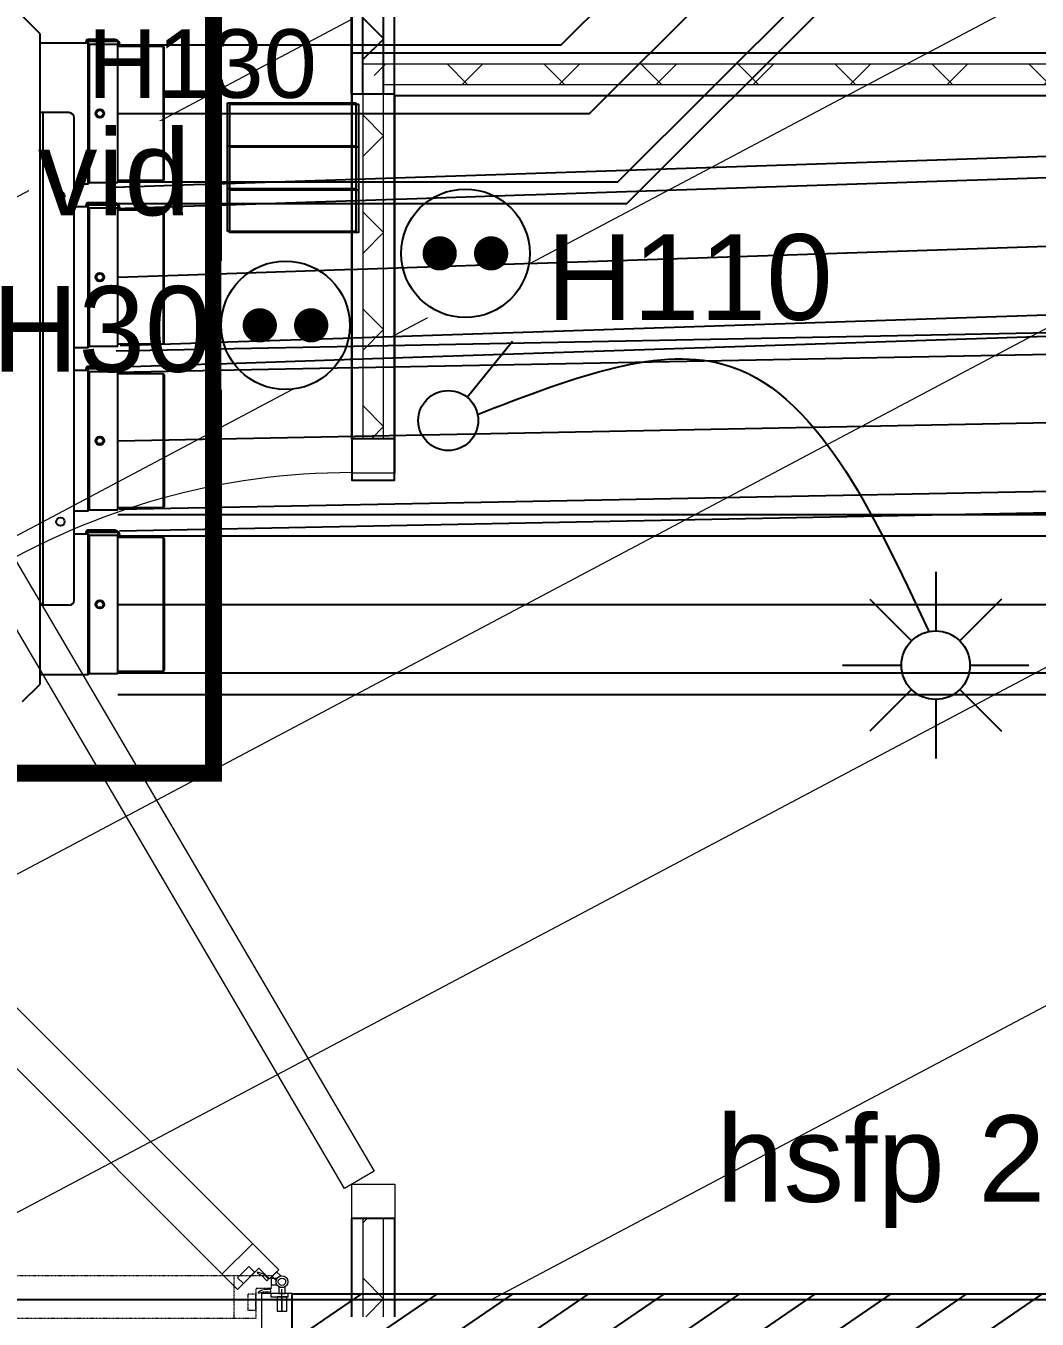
# Model space of a CAD drawing. Header units: millimetres. Extents: x 522027 to 600964, y -380282 to -298602.
# Drawn here: x 585552 to 586731, y -342659 to -341149 of the extents above; entities that cross this region are included whole.
import ezdxf

# ---------------------------------------------------------------- set-up
doc = ezdxf.new("R2010")
doc.units = ezdxf.units.MM
doc.set_wipeout_variables(frame=1)
doc.linetypes.add('Style de ligne -16', pattern=[0.192476, 0.123031, -0.069444])
for name, color, linetype in [('3-BAT C-Niveau -2', 7, 'Continuous'), ('prlm-CHAUFF', 4, 'Continuous'), ('prlm-ELEC-CFA', 1, 'Continuous'), ('prlm-MOD', 64, 'Continuous')]:
    doc.layers.add(name, color=color, linetype=linetype)
doc.layers.add('faux plafond', color=9, linetype='Continuous', lineweight=15)
doc.layers.add('prlm-ELEC-CFO', color=1, linetype='Continuous', lineweight=25)
doc.styles.add('Arial', font='arial.ttf')
doc.styles.add('Helvetica', font='arial.ttf')

# ---------------------------------------------------------------- blocks, each defined once
blk = doc.blocks.new('hsfp 2.15')
at = {"color": 7, "insert": (0, -0.78), "char_height": 10.087, "attachment_point": 2, "line_spacing_factor": 0.834288, "style": 'Helvetica'}
blk.add_mtext('hsfp 2,15', dxfattribs=at)
blk = doc.blocks.new('xi.PCHD')
at = {"color": 0, "lineweight": 5}
blk.add_wipeout([(-7.5, -7.5), (7.5, -7.5), (7.5, 7.5), (-7.5, 7.5)], dxfattribs=at).dxf.layer = 'prlm-ELEC-CFO'
at = {"layer": 'prlm-ELEC-CFO', "color": 0, "linetype": 'ByBlock', "lineweight": 5, "const_width": 2}
for points in [[(-4, 0, 1), (-2, 0, 1)], [(2, 0, 1), (4, 0, 1)]]:
    blk.add_lwpolyline(points, format="xyb", close=True, dxfattribs=at)
at = {"layer": 'prlm-ELEC-CFO', "color": 0, "linetype": 'ByBlock', "lineweight": -2}
blk.add_circle((0, 0), 7.5, dxfattribs=at)
blk = doc.blocks.new('xi.SA')
at = {"layer": 'prlm-ELEC-CFO', "color": 0}
blk.add_lwpolyline([(0.2, -1.28), (5.5, 5.28)], dxfattribs=at)
blk.add_circle((-2, -4), 3.5, dxfattribs=at)
blk = doc.blocks.new('xi.SPOT')
at = {"color": 0, "lineweight": 5}
blk.add_wipeout([(-4, 0), (-2.83, -2.83), (0, -4), (2.83, -2.83), (4, 0), (2.83, 2.83), (0, 4), (-2.83, 2.83)], dxfattribs=at).dxf.layer = 'prlm-ELEC-CFO'
at = {"layer": 'prlm-ELEC-CFO', "color": 0, "linetype": 'ByBlock', "lineweight": -2, "flags": 128}
for points in [[(0, 10.88), (0, 4)], [(-7.69, 7.69), (-2.83, 2.83)], [(7.69, 7.69), (2.83, 2.83)], [(-10.88, 0), (-4, 0)], [(4, 0), (10.88, 0)], [(-2.83, -2.83), (-7.69, -7.69)], [(2.83, -2.83), (7.69, -7.69)], [(0, -4), (0, -10.88)]]:
    blk.add_lwpolyline(points, dxfattribs=at)
at = {"layer": 'prlm-ELEC-CFO', "color": 0, "linetype": 'ByBlock', "lineweight": -2}
blk.add_circle((0, 0), 4, dxfattribs=at)
blk = doc.blocks.new('xi.PC')
at = {"color": 0, "lineweight": 5}
blk.add_wipeout([(-7.5, -7.5), (7.5, -7.5), (7.5, 7.5), (-7.5, 7.5)], dxfattribs=at).dxf.layer = 'prlm-ELEC-CFO'
at = {"layer": 'prlm-ELEC-CFO', "color": 0, "linetype": 'ByBlock', "lineweight": 5, "const_width": 2}
for points in [[(-4, 0, 1), (-2, 0, 1)], [(2, 0, 1), (4, 0, 1)]]:
    blk.add_lwpolyline(points, format="xyb", close=True, dxfattribs=at)
at = {"layer": 'prlm-ELEC-CFO', "color": 0, "linetype": 'ByBlock', "lineweight": -2}
blk.add_circle((0, 0), 7.5, dxfattribs=at)
blk = doc.blocks.new('xi.VID')
at = {"layer": 'prlm-ELEC-CFA', "color": 0, "linetype": 'ByBlock', "lineweight": -2, "flags": 128}
blk.add_lwpolyline([(-7.5, 7.5), (7.5, 7.5), (7.5, -7.5), (-7.5, -7.5)], close=True, dxfattribs=at)
at = {"layer": 'prlm-ELEC-CFA', "color": 0}
for points in [[(-7.5, 2.5), (7.5, 2.5)], [(-7.5, -2.5), (7.5, -2.5)]]:
    blk.add_lwpolyline(points, dxfattribs=at)

msp = doc.modelspace()

# ---------------------------------------------------------------- hatches: boundary and pattern name
h = msp.add_hatch()
h.set_pattern_fill('02_ISOLANT', color=256, scale=10, angle=90, style=0, pattern_type=2)
h.set_pattern_definition([(134.999993, (505019.33, 142779.7), (-56.568549, -56.568536), []), (224.999993, (505019.33, 142779.7), (-56.568536, 56.568549), [])])
h.paths.add_polyline_path([(585944.6, -341228.6), (585968.6, -341228.6), (585968.6, -340510.6), (585944.6, -340510.6)])
at = {"linetype": 'Continuous', "lineweight": 5, "true_color": 0x808080}
h = msp.add_hatch(dxfattribs=at)
h.set_pattern_fill('02_ISOLANT', color=8, scale=10, angle=-179.9955, style=0, pattern_type=2)
h.set_pattern_definition([(225.004523, (505019.33, 142779.7), (56.573008, -56.564077), []), (315.004523, (505019.33, 142779.7), (-56.564077, -56.573008), [])])
h.paths.add_polyline_path([(587709.1, -341217.7), (587742.7, -341193.7), (585944.9, -341193.8), (585968.9, -341217.8)])
h = msp.add_hatch(dxfattribs=at)
h.set_pattern_fill('02_ISOLANT', color=8, scale=10, angle=90, style=0, pattern_type=2)
h.set_pattern_definition([(134.999993, (505019.33, 142779.7), (-56.568549, -56.568536), []), (224.999993, (505019.33, 142779.7), (-56.568536, 56.568549), [])])
h.paths.add_polyline_path([(585944.9, -341631), (585968.9, -341631), (585968.9, -341217.8), (585944.9, -341193.8)])
h = msp.add_hatch(dxfattribs=at)
h.set_pattern_fill('02_ISOLANT', color=8, scale=10, angle=90, style=0, pattern_type=2)
h.set_pattern_definition([(134.999993, (505019.33, 142779.7), (-56.568549, -56.568536), []), (224.999993, (505019.33, 142779.7), (-56.568536, 56.568549), [])])
h.paths.add_polyline_path([(585944.9, -342655.7), (585968.9, -342655.7), (585968.9, -342541), (585944.9, -342541)])
at = {"layer": '3-BAT C-Niveau -2'}
h = msp.add_hatch(dxfattribs=at)
h.set_pattern_fill('MURS MACONNERIE-2', color=256, scale=10, angle=-10.7236, style=0, pattern_type=2)
h.set_pattern_definition([(34.276399, (505201.977, 142745.115), (-23.42441, 44.173488), [])])
h.paths.add_polyline_path([(585862.3, -342629.2), (585862.3, -342809.2), (587324.3, -342809.2), (587504.3, -342629.2)])
at = {"layer": 'faux plafond'}
h = msp.add_hatch(dxfattribs=at)
h.set_pattern_fill('BA 13', color=9, scale=10, angle=-10.7236, style=0, pattern_type=2)
h.set_pattern_definition([(207.93621, (505019.33, 142779.7), (-142.2261, 319.79952), [])])
h.paths.add_polyline_path([(584443.9, -340053.6), (582793.6, -340053.6), (582794, -340873.6), (582244, -340875.1), (582243.6, -342635.8), (587297.2, -342635.8), (587297.2, -341180.7), (588123.4, -341180.7), (588123.4, -340510.6), (584494.4, -340510.6), (584493.9, -341011.5), (584444.6, -341011.5)])
h.paths.add_polyline_path([(584444, -341981.2), (584444, -341881.5), (584494, -341881.5), (584494, -341981.2)])
h.paths.add_polyline_path([(585931.9, -340510.6), (585932, -341679.2), (585981.7, -341679.2), (585981.6, -340510.6)])

# ---------------------------------------------------------------- linework, layer by layer
for p, q in [((585931.6, -341228.6), (585931.6, -340510.6)), ((585931.6, -341228.6), (585931.6, -340510.6)), ((585944.6, -341228.6), (585944.6, -340510.6)), ((585944.6, -341228.6), (585944.6, -340510.6)), ((585968.6, -341228.6), (585968.6, -340510.6)), ((585968.6, -341228.6), (585968.6, -340510.6)), ((585981.6, -341228.6), (585981.6, -340510.6)), ((585981.6, -341228.6), (585931.6, -341228.6))]:
    msp.add_line(p, q)
at = {"color": 7, "linetype": 'Continuous', "lineweight": 25}
for p, q in [((587760.9, -341180.7), (585931.9, -341180.9)), ((585931.9, -341631), (585931.9, -341180.9)), ((587690.9, -341230.7), (585981.9, -341230.8)), ((585981.9, -341631), (585981.9, -341230.8)), ((585981.9, -341631), (585931.9, -341631)), ((585981.9, -342541), (585931.9, -342541)), ((585931.9, -342655.7), (585931.9, -342541)), ((585981.9, -342655.7), (585981.9, -342541))]:
    msp.add_line(p, q, dxfattribs=at)
at = {"color": 7, "linetype": 'Continuous', "lineweight": 5}
for p, q in [((585931.9, -341631), (585931.9, -341180.9)), ((587742.7, -341193.7), (585944.9, -341193.8)), ((587742.7, -341193.7), (585944.9, -341193.8)), ((585944.9, -341631), (585944.9, -341193.8)), ((585944.9, -341631), (585944.9, -341193.8)), ((587709.1, -341217.7), (585968.9, -341217.8)), ((587709.1, -341217.7), (585968.9, -341217.8)), ((585968.9, -341631), (585968.9, -341217.8)), ((585968.9, -341631), (585968.9, -341217.8)), ((587690.9, -341230.7), (585981.9, -341230.8)), ((585931.9, -342655.7), (585931.9, -342541)), ((585944.9, -342655.7), (585944.9, -342541)), ((585944.9, -342655.7), (585944.9, -342541)), ((585968.9, -342655.7), (585968.9, -342541)), ((585968.9, -342655.7), (585968.9, -342541)), ((585857.4, -342628.7), (585837.2, -342628.7)), ((585837.2, -342628.7), (585837.2, -342632.4)), ((585837.2, -342632.4), (585857.4, -342632.4)), ((585850.3, -342632.4), (585844.6, -342632.4)), ((585844.6, -342632.4), (585844.6, -342649.3)), ((585850.3, -342632.4), (585850.3, -342623.6)), ((585856, -342632.4), (585850.3, -342632.4)), ((585850.3, -342632.4), (585850.3, -342649.3)), ((585850.3, -342649.3), (585850.3, -342632.4)), ((585856, -342649.3), (585856, -342632.4)), ((585857.4, -342632.4), (585857.4, -342628.7)), ((585844.6, -342649.3), (585850.3, -342649.3)), ((585850.3, -342649.3), (585856, -342649.3))]:
    msp.add_line(p, q, dxfattribs=at)
at = {"color": 7, "linetype": 'Continuous', "lineweight": 13}
for p, q in [((585170.3, -341924.8), (585846.5, -342601)), ((585798.5, -342623.8), (585147.5, -341972.8)), ((585823.3, -342599), (585798.5, -342623.8)), ((585835.9, -342611.6), (585823.3, -342599)), ((585846.5, -342601), (585835.9, -342611.6)), ((585862.3, -342628.7), (585826.6, -342628.7)), ((585826.6, -342628.7), (585826.6, -342676.8)), ((585862.3, -342808.7), (585862.3, -342628.7))]:
    msp.add_line(p, q, dxfattribs=at)
at = {"color": 7, "linetype": 'Continuous', "lineweight": 18}
for p, q in [((585780.6, -342605.8), (585815.9, -342570.5)), ((585811.8, -342597.2), (585798.6, -342610.4)), ((585805.3, -342617), (585818.4, -342603.9)), ((585818.4, -342603.9), (585811.8, -342597.2)), ((585821.9, -342603.8), (585821.3, -342604.9)), ((585821.3, -342605), (585826.7, -342607.8)), ((585829, -342606.2), (585821.9, -342603.8)), ((585826.7, -342607.8), (585832.7, -342613.9)), ((585834.7, -342611.9), (585829, -342606.2)), ((585798.6, -342610.4), (585805.3, -342617)), ((585832.7, -342613.9), (585834.7, -342611.9))]:
    msp.add_line(p, q, dxfattribs=at)
at = {"color": 8, "linetype": 'Style de ligne -16', "lineweight": 18, "true_color": 0x808080}
for p, q in [((584881.5, -342607.8), (585837.8, -342607.8)), ((585794.6, -342657.8), (585794.6, -342607.8)), ((585837.8, -342607.8), (585837.8, -342622.8)), ((585837.8, -342622.8), (585820, -342622.8)), ((585820, -342622.8), (585820, -342657.8)), ((585820, -342629.6), (585810.6, -342629.6)), ((585810.6, -342629.6), (585810.6, -342648.2)), ((585820, -342648.2), (585820, -342629.6)), ((585829.1, -342623.8), (585822.4, -342627.2)), ((585822.4, -342627.2), (585822.8, -342628.4)), ((585822.8, -342628.4), (585828.6, -342626.6)), ((585828.6, -342626.6), (585837.2, -342626.6)), ((585837.2, -342623.8), (585829.1, -342623.8)), ((585837.2, -342626.6), (585837.2, -342623.8)), ((585810.6, -342648.2), (585820, -342648.2)), ((585820, -342657.8), (584899.3, -342657.8))]:
    msp.add_line(p, q, dxfattribs=at)
at = {"ltscale": 50.8, "flags": 128}
for points in [[(584443.9, -340053.6), (582793.6, -340053.6), (582794, -340873.6), (582244, -340875.1), (582243.6, -342635.8), (587297.2, -342635.8), (587297.2, -341180.7), (588123.4, -341180.7), (588123.4, -340510.6), (584494.4, -340510.6), (584493.9, -341011.5), (584444.6, -341011.5)], [(585931.9, -340510.6), (585932, -341679.2), (585981.7, -341679.2), (585981.6, -340510.6)]]:
    msp.add_lwpolyline(points, close=True, dxfattribs=at)
at = {"color": 7, "linetype": 'Continuous', "lineweight": 13, "flags": 128}
for points in [[(585931.9, -341671), (585931.9, -341631), (585981.9, -341631), (585981.9, -341671)], [(585923.2, -342506.1), (585503.3, -341790.1), (585537.8, -341769.9), (585957.7, -342485.8)], [(585931.9, -342541), (585931.9, -342501), (585981.9, -342501), (585981.9, -342541)]]:
    msp.add_lwpolyline(points, close=True, dxfattribs=at)
at = {"color": 7, "linetype": 'Continuous', "lineweight": 5, "flags": 128}
for points in [[(585838.8, -342608.6), (585843.5, -342613.4, -0.143165), (585845.4, -342610, -0.143165), (585848.8, -342608.1), (585844.1, -342603.4)], [(585837.8, -342618.6), (585844.5, -342618.6, -0.143165), (585843.4, -342614.9, -0.143165), (585844.5, -342611.1), (585837.8, -342611.1)], [(585854, -342628.7), (585854, -342620.7, -0.143165), (585850.3, -342621.7, -0.143165), (585846.6, -342620.7), (585846.6, -342628.7)]]:
    msp.add_lwpolyline(points, format="xyb", close=True, dxfattribs=at)
at = {"color": 7, "linetype": 'Continuous', "lineweight": 5}
for radius in [6.89, 4.29]:
    msp.add_circle((585850.3, -342614.9), radius, dxfattribs=at)
msp.add_arc((585931.9, -342501), 830.5, 90, 121.0831, dxfattribs=at)
at = {"layer": '3-BAT C-Niveau -2'}
for p, q in [((585862.3, -342629.2), (587504.3, -342629.2)), ((585862.3, -342629.2), (587504.3, -342629.2)), ((585862.3, -342809.2), (585862.3, -342629.2))]:
    msp.add_line(p, q, dxfattribs=at)
at = {"layer": 'prlm-CHAUFF'}
for p, q in [((586176, -341171.3), (586582.9, -340764.4)), ((586209.2, -341251.3), (586616, -340844.4)), ((586242.3, -341331.3), (586649.2, -340924.4)), ((586252.7, -341356.3), (586659.5, -340949.4)), ((585658.8, -341171.3), (586176, -341171.3)), ((585658.8, -341251.3), (586209.2, -341251.3)), ((585658.8, -341633.3), (587922.4, -341589.3)), ((585660.4, -341713.3), (587924, -341669.3)), ((585660.8, -341738.3), (587924.5, -341694.3)), ((585658.8, -341719.3), (587922.4, -341719.3)), ((585658.8, -341744.3), (587922.4, -341744.3))]:
    msp.add_line(p, q, dxfattribs=at)
at = {"layer": 'prlm-CHAUFF', "ltscale": 50}
for p, q in [((585567.8, -341157.8), (585547.8, -341137.8)), ((585624.3, -341169.3), (585567.8, -341169.3)), ((585658.8, -341166.7), (585621.8, -341166.7)), ((585621.8, -341169.3), (585621.8, -341166.8)), ((585653.8, -341164.8), (585623.8, -341164.8)), ((585658.8, -341167.3), (585624.3, -341167.3)), ((585624.3, -341167.5), (585624.3, -341167.3)), ((585624.3, -341169.3), (585624.3, -341167.5)), ((585658.8, -341167.5), (585624.3, -341167.5)), ((585625.8, -341170.8), (585624.3, -341169.3)), ((585658.8, -341170.8), (585625.8, -341170.8)), ((585633.5, -341167.5), (585633.5, -341167.3)), ((585634.5, -341167.3), (585634.5, -341167.5)), ((585635, -341167.5), (585635, -341167.3)), ((585638.5, -341167.3), (585638.5, -341167.5)), ((585642.3, -341167.5), (585642.3, -341167.3)), ((585645.8, -341167.3), (585645.8, -341167.5)), ((585658.8, -341166.7), (585658.8, -341170.8)), ((585711.8, -341173.3), (585658.8, -341173.3)), ((585661.3, -341171.8), (585661.3, -341173.3)), ((585571.8, -341250.3), (585567.8, -341250.3)), ((585601.8, -341250.3), (585571.8, -341250.3)), ((585658.8, -341520.3), (585711.8, -341520.3)), ((585607.8, -341524.3), (585624.3, -341524.3)), ((585624.3, -341524.3), (585625.8, -341522.8)), ((585625.8, -341522.8), (585658.8, -341522.8)), ((585658.8, -341548.7), (585621.8, -341548.7)), ((585621.8, -341551.3), (585621.8, -341548.8)), ((585653.8, -341546.8), (585623.8, -341546.8)), ((585658.8, -341549.3), (585624.3, -341549.3)), ((585624.3, -341549.5), (585624.3, -341549.3)), ((585624.3, -341551.3), (585624.3, -341549.5)), ((585658.8, -341549.5), (585624.3, -341549.5)), ((585633.5, -341549.5), (585633.5, -341549.3)), ((585634.5, -341549.3), (585634.5, -341549.5)), ((585635, -341549.5), (585635, -341549.3)), ((585638.5, -341549.3), (585638.5, -341549.5)), ((585642.3, -341549.5), (585642.3, -341549.3)), ((585645.8, -341549.3), (585645.8, -341549.5)), ((585658.8, -341548.7), (585658.8, -341552.8)), ((585624.3, -341551.3), (585607.8, -341551.3)), ((585624.3, -341715.3), (585624.3, -341551.3)), ((585625.8, -341552.8), (585624.3, -341551.3)), ((585625.8, -341713.8), (585625.8, -341552.8)), ((585658.8, -341552.8), (585625.8, -341552.8)), ((585658.8, -341713.8), (585658.8, -341552.8)), ((585711.8, -341555.3), (585658.8, -341555.3)), ((585661.3, -341553.8), (585661.3, -341555.3)), ((585711.8, -341555.3), (585711.8, -341711.3)), ((585712.8, -341556.3), (585712.8, -341710.3)), ((585607.8, -341715.3), (585624.3, -341715.3)), ((585624.3, -341715.3), (585625.8, -341713.8)), ((585625.8, -341713.8), (585658.8, -341713.8)), ((585658.8, -341711.3), (585711.8, -341711.3)), ((585624.3, -341742.3), (585607.8, -341742.3)), ((585658.8, -341739.7), (585621.8, -341739.7)), ((585621.8, -341742.3), (585621.8, -341739.8)), ((585653.8, -341737.8), (585623.8, -341737.8)), ((585658.8, -341740.3), (585624.3, -341740.3)), ((585624.3, -341740.5), (585624.3, -341740.3)), ((585624.3, -341742.3), (585624.3, -341740.5)), ((585658.8, -341740.5), (585624.3, -341740.5)), ((585624.3, -341906.3), (585624.3, -341742.3)), ((585625.8, -341743.8), (585624.3, -341742.3)), ((585625.8, -341904.8), (585625.8, -341743.8)), ((585658.8, -341743.8), (585625.8, -341743.8)), ((585633.5, -341740.5), (585633.5, -341740.3)), ((585634.5, -341740.3), (585634.5, -341740.5)), ((585635, -341740.5), (585635, -341740.3)), ((585638.5, -341740.3), (585638.5, -341740.5)), ((585642.3, -341740.5), (585642.3, -341740.3)), ((585645.8, -341740.3), (585645.8, -341740.5)), ((585658.8, -341739.7), (585658.8, -341743.8)), ((585658.8, -341904.8), (585658.8, -341743.8)), ((585711.8, -341746.3), (585658.8, -341746.3)), ((585661.3, -341744.8), (585661.3, -341746.3)), ((585711.8, -341746.3), (585711.8, -341902.3)), ((585712.8, -341747.3), (585712.8, -341901.3)), ((585571.8, -341825.3), (585567.8, -341825.3)), ((585601.8, -341825.3), (585571.8, -341825.3)), ((585567.8, -341906.3), (585624.3, -341906.3)), ((585624.3, -341906.3), (585625.8, -341904.8)), ((585625.8, -341904.8), (585658.8, -341904.8)), ((585658.8, -341902.3), (585711.8, -341902.3)), ((585547.8, -341937.8), (585567.8, -341917.8))]:
    msp.add_line(p, q, dxfattribs=at)
for centre, radius in [((585637.8, -341442.3), 5), ((585637.8, -341442.3), 4.8), ((585637.8, -341442.3), 3.8), ((585637.8, -341633.3), 5), ((585637.8, -341633.3), 4.8), ((585637.8, -341633.3), 3.8), ((585591.8, -341727.8), 5), ((585637.8, -341824.3), 5), ((585637.8, -341824.3), 4.8), ((585637.8, -341824.3), 3.8)]:
    msp.add_circle(centre, radius, dxfattribs=at)
for centre, radius, start, end in [((585623.8, -341166.8), 2, 90, 178.3239), ((585623.8, -341166.8), 2, 178.3239, 180), ((585654, -341172.5), 7.76, 48.5248, 91.7675), ((585654.3, -341171.8), 7, 0, 46.2731), ((585711.8, -341174.3), 1, 0, 90), ((585711.8, -341519.3), 1, 270, 0), ((585623.8, -341548.8), 2, 90, 178.3239), ((585623.8, -341548.8), 2, 178.3239, 180), ((585654, -341554.5), 7.76, 48.5248, 91.7675), ((585654.3, -341553.8), 7, 0, 46.2731), ((585711.8, -341556.3), 1, 0, 90), ((585711.8, -341710.3), 1, 270, 0), ((585623.8, -341739.8), 2, 90, 178.3239), ((585623.8, -341739.8), 2, 178.3239, 180), ((585654, -341745.5), 7.76, 48.5248, 91.7675), ((585654.3, -341744.8), 7, 0, 46.2731), ((585711.8, -341747.3), 1, 0, 90), ((585601.8, -341819.3), 6, 270, 0), ((585711.8, -341901.3), 1, 270, 0)]:
    msp.add_arc(centre, radius, start, end, dxfattribs=at)
for centre, major_axis, ratio, start_param, end_param in [((585647.6, -341179.8), (0, 12.5), 0.146694, 0, 0.179125), ((585647.6, -341171.8), (0, 4.5), 0.974723, 5.983927, 6.283185), ((585651.2, -341171.8), (0, 4.5), 0.974723, 5.983927, 6.283185), ((585647.6, -341561.8), (0, 12.5), 0.146694, 0, 0.179125), ((585647.6, -341553.8), (0, 4.5), 0.974723, 5.983927, 6.283185), ((585651.2, -341553.8), (0, 4.5), 0.974723, 5.983927, 6.283185), ((585647.6, -341752.8), (0, 12.5), 0.146694, 0, 0.179125), ((585647.6, -341744.8), (0, 4.5), 0.974723, 5.983927, 6.283185), ((585651.2, -341744.8), (0, 4.5), 0.974723, 5.983927, 6.283185)]:
    msp.add_ellipse(centre, major_axis=major_axis, ratio=ratio, start_param=start_param, end_param=end_param, dxfattribs=at)
for points in [[(585655.5, -341167.5), (585655.4, -341167.4), (585655.3, -341167.4), (585654.8, -341167.3), (585654.5, -341167.3), (585654.3, -341167.3)], [(585655.5, -341549.5), (585655.4, -341549.4), (585655.3, -341549.4), (585654.8, -341549.3), (585654.5, -341549.3), (585654.3, -341549.3)], [(585655.5, -341740.5), (585655.4, -341740.4), (585655.3, -341740.4), (585654.8, -341740.3), (585654.5, -341740.3), (585654.3, -341740.3)]]:
    msp.add_open_spline(points, degree=3, knots=[0.8185803, 0.8185803, 0.8185803, 0.8185803, 0.875, 0.875, 1, 1, 1, 1], dxfattribs=at)
at = {"layer": 'prlm-ELEC-CFA'}
for p, q in [((585786.6, -341239), (585936.6, -341239)), ((585786.6, -341389), (585786.6, -341239)), ((585936.6, -341239), (585936.6, -341389)), ((585786.6, -341289), (585936.6, -341289)), ((585786.6, -341339), (585936.6, -341339)), ((585936.6, -341389), (585786.6, -341389))]:
    msp.add_line(p, q, dxfattribs=at)
at = {"layer": 'prlm-ELEC-CFO'}
msp.add_spline([(586078.6, -341602.6), (586364.7, -341543.8), (586605, -341856.1)], degree=3, dxfattribs=at)
at = {"layer": 'prlm-MOD', "color": 0, "ltscale": 50}
for p, q in [((585767.6, -341038.3), (585767.6, -342019.9)), ((585767.6, -342019.9), (584633.7, -342019.9))]:
    msp.add_line(p, q, dxfattribs=at)
at = {"layer": 'prlm-MOD', "ltscale": 50, "const_width": 20}
msp.add_lwpolyline([(585770.4, -341039.7), (585770.4, -342021.4), (584636.5, -342021.4), (584636.5, -341039.7)], close=True, dxfattribs=at)

# ---------------------------------------------------------------- block references
at = {"xscale": 10, "yscale": 10, "zscale": 10, "rotation": 359.999993331804}
msp.add_blockref('hsfp 2.15', (586647, -342412.9), dxfattribs=at)
at = {"layer": 'prlm-ELEC-CFA', "xscale": 10, "yscale": 10, "zscale": 10}
msp.add_blockref('xi.VID', (585864.4, -341315.4), dxfattribs=at)

# ---------------------------------------------------------------- texts
at = {"layer": 'prlm-ELEC-CFA', "style": 'Arial'}
msp.add_text('H130', height=80, dxfattribs=at).set_placement((585623.9, -341233.1))
at = {"layer": 'prlm-ELEC-CFO', "style": 'Arial'}
for s, p in [('H110', (586158.9, -341492.2)), ('H30', (585511.9, -341552.8))]:
    msp.add_text(s, height=100, dxfattribs=at).set_placement(p)

# ---------------------------------------------------------------- next in the draw order: block references
at = {"layer": 'prlm-ELEC-CFO', "xscale": 10, "yscale": 10, "zscale": 10}
for name, p in [('xi.PCHD', (586064.3, -341414.6)), ('xi.PC', (585854.4, -341498.6)), ('xi.SPOT', (586612.9, -341895.3))]:
    msp.add_blockref(name, p, dxfattribs=at)

# ---------------------------------------------------------------- next in the draw order: texts
at = {"layer": 'prlm-ELEC-CFA', "insert": (585654.6, -341320.9), "char_height": 100, "attachment_point": 5, "line_spacing_factor": 0.8, "style": 'Arial', "bg_fill": 3, "box_fill_scale": 1.1, "bg_fill_color": 256, "bg_fill_transparency": 0}
msp.add_mtext('vid', dxfattribs=at)

# ---------------------------------------------------------------- next in the draw order: linework, layer by layer
at = {"layer": 'prlm-CHAUFF', "ltscale": 50}
for p, q in [((585567.8, -341157.8), (585567.8, -341917.8)), ((585624.3, -341333.3), (585624.3, -341169.3)), ((585625.8, -341331.8), (585625.8, -341170.8)), ((585658.8, -341331.8), (585658.8, -341170.8)), ((585711.8, -341173.3), (585711.8, -341329.3)), ((585712.8, -341328.3), (585712.8, -341174.3)), ((585571.8, -341825.3), (585571.8, -341250.3)), ((585607.8, -341819.3), (585607.8, -341256.3)), ((585607.8, -341333.3), (585624.3, -341333.3)), ((585624.3, -341333.3), (585625.8, -341331.8)), ((585625.8, -341331.8), (585658.8, -341331.8)), ((585658.8, -341329.3), (585711.8, -341329.3)), ((585624.3, -341360.3), (585607.8, -341360.3)), ((585658.8, -341357.7), (585621.8, -341357.7)), ((585621.8, -341360.3), (585621.8, -341357.8)), ((585653.8, -341355.8), (585623.8, -341355.8)), ((585658.8, -341358.3), (585624.3, -341358.3)), ((585624.3, -341358.5), (585624.3, -341358.3)), ((585624.3, -341360.3), (585624.3, -341358.5)), ((585658.8, -341358.5), (585624.3, -341358.5)), ((585624.3, -341524.3), (585624.3, -341360.3)), ((585625.8, -341361.8), (585624.3, -341360.3)), ((585625.8, -341522.8), (585625.8, -341361.8)), ((585658.8, -341361.8), (585625.8, -341361.8)), ((585633.5, -341358.5), (585633.5, -341358.3)), ((585634.5, -341358.3), (585634.5, -341358.5)), ((585635, -341358.5), (585635, -341358.3)), ((585638.5, -341358.3), (585638.5, -341358.5)), ((585642.3, -341358.5), (585642.3, -341358.3)), ((585645.8, -341358.3), (585645.8, -341358.5)), ((585658.8, -341357.7), (585658.8, -341361.8)), ((585658.8, -341522.8), (585658.8, -341361.8)), ((585711.8, -341364.3), (585658.8, -341364.3)), ((585661.3, -341362.8), (585661.3, -341364.3)), ((585711.8, -341364.3), (585711.8, -341520.3)), ((585712.8, -341519.3), (585712.8, -341365.3))]:
    msp.add_line(p, q, dxfattribs=at)
at = {"layer": 'prlm-CHAUFF'}
for p, q in [((585655.3, -341337.3), (587918.9, -341262)), ((585656.1, -341362.3), (587919.8, -341286.9)), ((585658.8, -341331.3), (586242.3, -341331.3)), ((585658.8, -341356.3), (586252.7, -341356.3)), ((585658.8, -341442.3), (587922.4, -341366.9)), ((585661.5, -341522.2), (587925.1, -341446.9)), ((585662.3, -341547.2), (587925.9, -341471.8)), ((585656.8, -341528.3), (587920.4, -341484.3)), ((585657.2, -341553.3), (587920.9, -341509.3)), ((585658.8, -341824.3), (587922.4, -341824.3)), ((585658.8, -341904.3), (587922.4, -341904.3)), ((585658.8, -341929.3), (587922.4, -341929.3))]:
    msp.add_line(p, q, dxfattribs=at)
at = {"layer": 'prlm-CHAUFF', "ltscale": 50}
for centre, radius in [((585637.8, -341251.3), 5), ((585637.8, -341251.3), 4.8), ((585637.8, -341251.3), 3.8), ((585591.8, -341347.8), 5)]:
    msp.add_circle(centre, radius, dxfattribs=at)
for centre, radius, start, end in [((585601.8, -341256.3), 6, 0, 90), ((585711.8, -341328.3), 1, 270, 0), ((585623.8, -341357.8), 2, 90, 178.3239), ((585623.8, -341357.8), 2, 178.3239, 180), ((585654, -341363.5), 7.76, 48.5248, 91.7675), ((585654.3, -341362.8), 7, 0, 46.2731), ((585711.8, -341365.3), 1, 0, 90)]:
    msp.add_arc(centre, radius, start, end, dxfattribs=at)
for centre, major_axis, ratio, start_param, end_param in [((585647.6, -341370.8), (0, 12.5), 0.146694, 0, 0.179125), ((585647.6, -341362.8), (0, 4.5), 0.974723, 5.983927, 6.283185), ((585651.2, -341362.8), (0, 4.5), 0.974723, 5.983927, 6.283185)]:
    msp.add_ellipse(centre, major_axis=major_axis, ratio=ratio, start_param=start_param, end_param=end_param, dxfattribs=at)
msp.add_open_spline([(585655.5, -341358.5), (585655.4, -341358.4), (585655.3, -341358.4), (585654.8, -341358.3), (585654.5, -341358.3), (585654.3, -341358.3)], degree=3, knots=[0.8185803, 0.8185803, 0.8185803, 0.8185803, 0.875, 0.875, 1, 1, 1, 1], dxfattribs=at)

# ---------------------------------------------------------------- next in the draw order: block references
at = {"layer": 'prlm-ELEC-CFO', "xscale": 10, "yscale": 10, "zscale": 10}
msp.add_blockref('xi.SA', (586064.3, -341569.7), dxfattribs=at)

doc.saveas('drawing.dxf')
